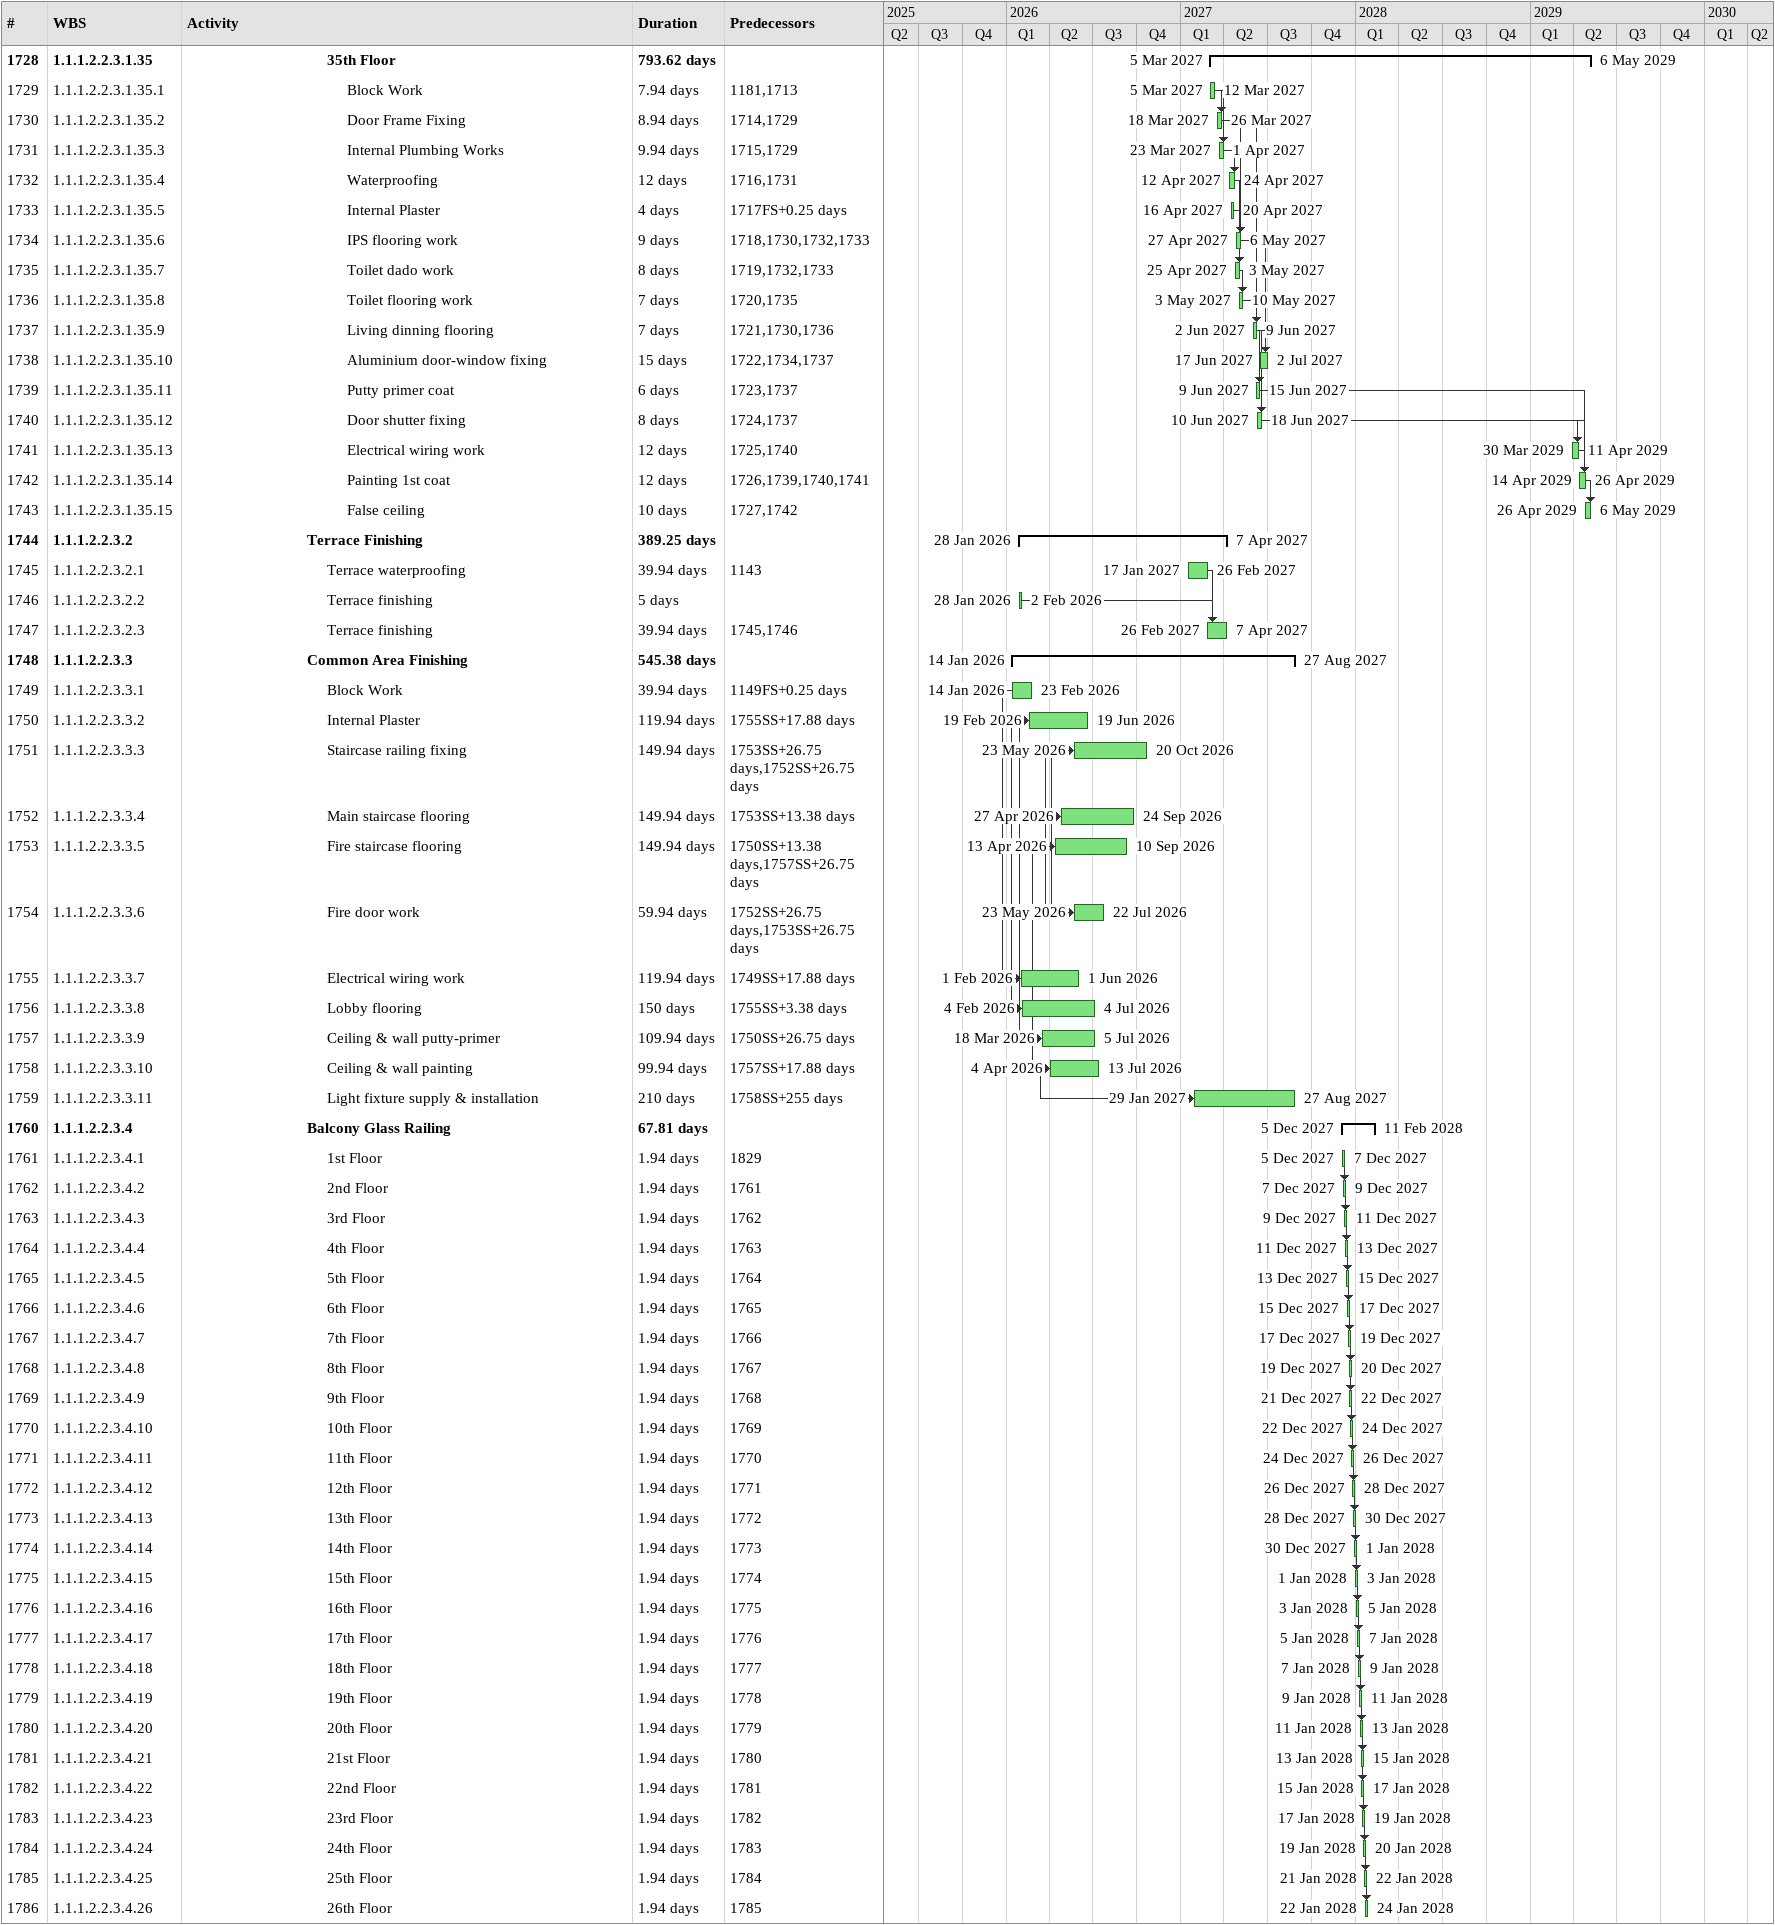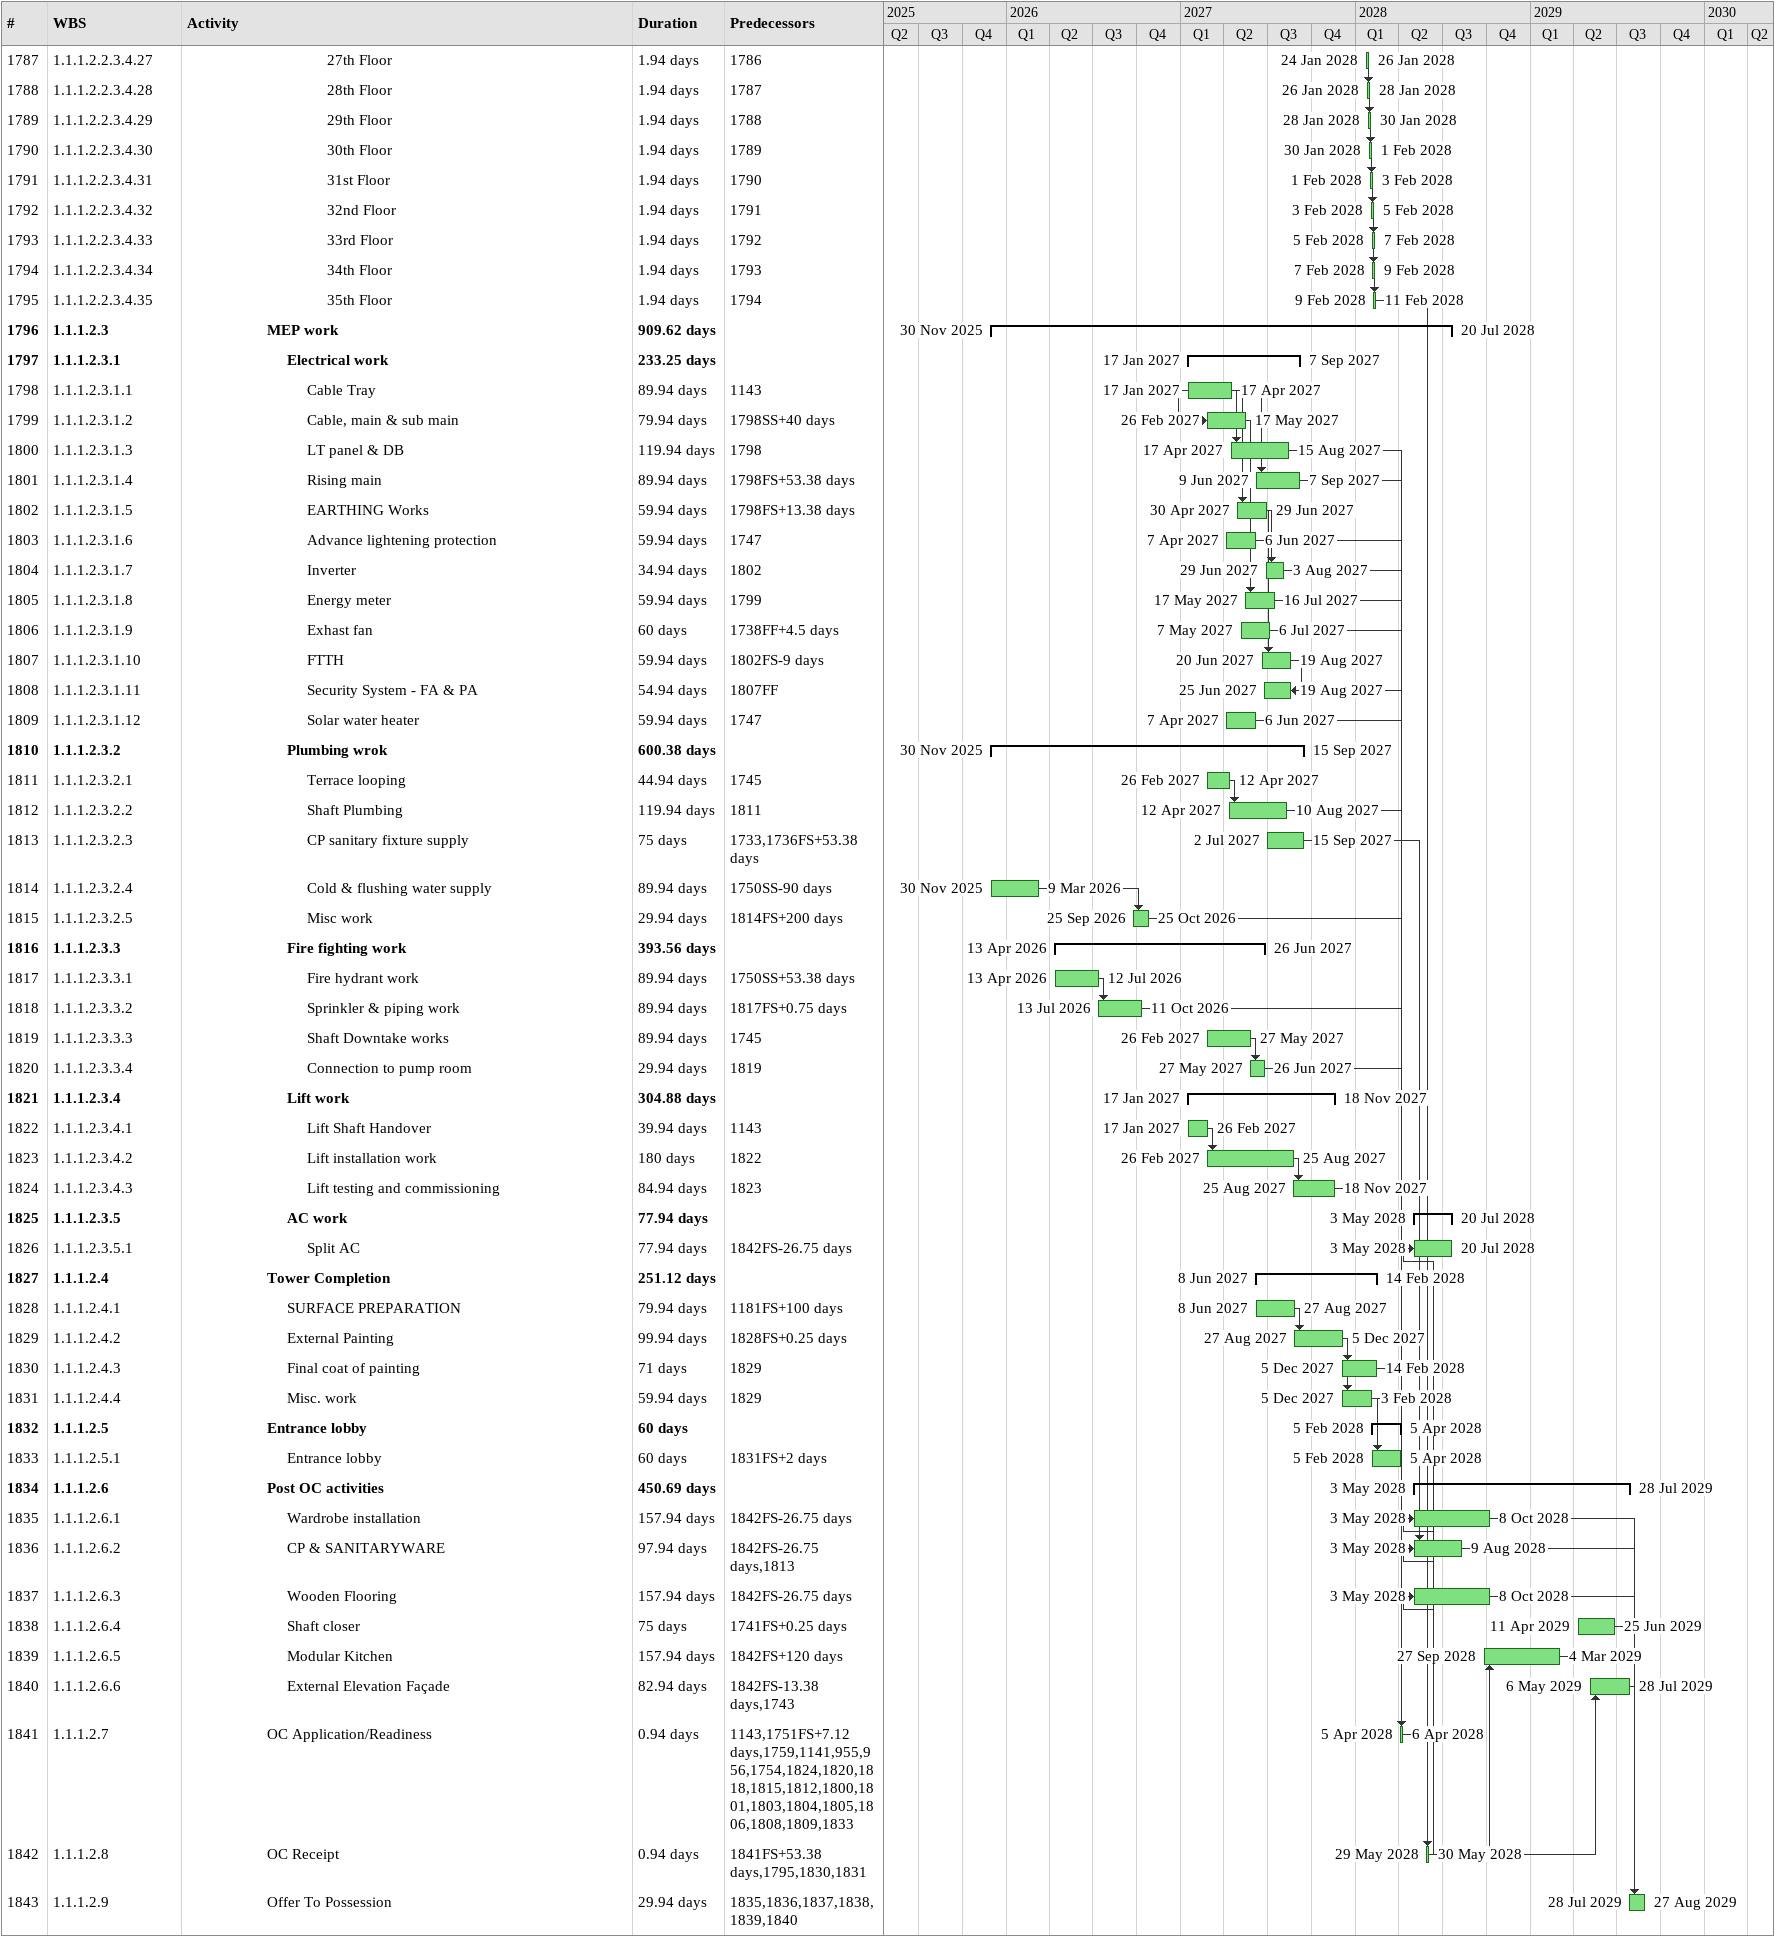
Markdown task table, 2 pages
| ID | WBS | Task | Duration | Start | Finish | Predecessors |
|---|---|---|---|---|---|---|
| 1728 | 1.1.1.2.2.3.1.35 | **35th Floor** | 793.62d | 2027-03-05 | 2029-05-06 |  |
| 1729 | 1.1.1.2.2.3.1.35.1 | Block Work | 7.94d | 2027-03-05 | 2027-03-12 | 1181, 1713 |
| 1730 | 1.1.1.2.2.3.1.35.2 | Door Frame Fixing | 8.94d | 2027-03-18 | 2027-03-26 | 1714, 1729 |
| 1731 | 1.1.1.2.2.3.1.35.3 | Internal Plumbing Works | 9.94d | 2027-03-23 | 2027-04-01 | 1715, 1729 |
| 1732 | 1.1.1.2.2.3.1.35.4 | Waterproofing | 12d | 2027-04-12 | 2027-04-24 | 1716, 1731 |
| 1733 | 1.1.1.2.2.3.1.35.5 | Internal Plaster | 4d | 2027-04-16 | 2027-04-20 | 1717FS+0.25d |
| 1734 | 1.1.1.2.2.3.1.35.6 | IPS flooring work | 9d | 2027-04-27 | 2027-05-06 | 1718, 1730, 1732, 1733 |
| 1735 | 1.1.1.2.2.3.1.35.7 | Toilet dado work | 8d | 2027-04-25 | 2027-05-03 | 1719, 1732, 1733 |
| 1736 | 1.1.1.2.2.3.1.35.8 | Toilet flooring work | 7d | 2027-05-03 | 2027-05-10 | 1720, 1735 |
| 1737 | 1.1.1.2.2.3.1.35.9 | Living dinning flooring | 7d | 2027-06-02 | 2027-06-09 | 1721, 1730, 1736 |
| 1738 | 1.1.1.2.2.3.1.35.10 | Aluminium door-window fixing | 15d | 2027-06-17 | 2027-07-02 | 1722, 1734, 1737 |
| 1739 | 1.1.1.2.2.3.1.35.11 | Putty primer coat | 6d | 2027-06-09 | 2027-06-15 | 1723, 1737 |
| 1740 | 1.1.1.2.2.3.1.35.12 | Door shutter fixing | 8d | 2027-06-10 | 2027-06-18 | 1724, 1737 |
| 1741 | 1.1.1.2.2.3.1.35.13 | Electrical wiring work | 12d | 2029-03-30 | 2029-04-11 | 1725, 1740 |
| 1742 | 1.1.1.2.2.3.1.35.14 | Painting 1st coat | 12d | 2029-04-14 | 2029-04-26 | 1726, 1739, 1740, 1741 |
| 1743 | 1.1.1.2.2.3.1.35.15 | False ceiling | 10d | 2029-04-26 | 2029-05-06 | 1727, 1742 |
| 1744 | 1.1.1.2.2.3.2 | **Terrace Finishing** | 389.25d | 2026-01-28 | 2027-04-07 |  |
| 1745 | 1.1.1.2.2.3.2.1 | Terrace waterproofing | 39.94d | 2027-01-17 | 2027-02-26 | 1143 |
| 1746 | 1.1.1.2.2.3.2.2 | Terrace finishing | 5d | 2026-01-28 | 2026-02-02 |  |
| 1747 | 1.1.1.2.2.3.2.3 | Terrace finishing | 39.94d | 2027-02-26 | 2027-04-07 | 1745, 1746 |
| 1748 | 1.1.1.2.2.3.3 | **Common Area Finishing** | 545.38d | 2026-01-14 | 2027-08-27 |  |
| 1749 | 1.1.1.2.2.3.3.1 | Block Work | 39.94d | 2026-01-14 | 2026-02-23 | 1149FS+0.25d |
| 1750 | 1.1.1.2.2.3.3.2 | Internal Plaster | 119.94d | 2026-02-19 | 2026-06-19 | 1755SS+17.88d |
| 1751 | 1.1.1.2.2.3.3.3 | Staircase railing fixing | 149.94d | 2026-05-23 | 2026-10-20 | 1753SS+26.75d, 1752SS+26.75d |
| 1752 | 1.1.1.2.2.3.3.4 | Main staircase flooring | 149.94d | 2026-04-27 | 2026-09-24 | 1753SS+13.38d |
| 1753 | 1.1.1.2.2.3.3.5 | Fire staircase flooring | 149.94d | 2026-04-13 | 2026-09-10 | 1750SS+13.38d, 1757SS+26.75d |
| 1754 | 1.1.1.2.2.3.3.6 | Fire door work | 59.94d | 2026-05-23 | 2026-07-22 | 1752SS+26.75d, 1753SS+26.75d |
| 1755 | 1.1.1.2.2.3.3.7 | Electrical wiring work | 119.94d | 2026-02-01 | 2026-06-01 | 1749SS+17.88d |
| 1756 | 1.1.1.2.2.3.3.8 | Lobby flooring | 150d | 2026-02-04 | 2026-07-04 | 1755SS+3.38d |
| 1757 | 1.1.1.2.2.3.3.9 | Ceiling & wall putty-primer | 109.94d | 2026-03-18 | 2026-07-05 | 1750SS+26.75d |
| 1758 | 1.1.1.2.2.3.3.10 | Ceiling & wall painting | 99.94d | 2026-04-04 | 2026-07-13 | 1757SS+17.88d |
| 1759 | 1.1.1.2.2.3.3.11 | Light fixture supply & installation | 210d | 2027-01-29 | 2027-08-27 | 1758SS+255d |
| 1760 | 1.1.1.2.2.3.4 | **Balcony Glass Railing** | 67.81d | 2027-12-05 | 2028-02-11 |  |
| 1761 | 1.1.1.2.2.3.4.1 | 1st Floor | 1.94d | 2027-12-05 | 2027-12-07 | 1829 |
| 1762 | 1.1.1.2.2.3.4.2 | 2nd Floor | 1.94d | 2027-12-07 | 2027-12-09 | 1761 |
| 1763 | 1.1.1.2.2.3.4.3 | 3rd Floor | 1.94d | 2027-12-09 | 2027-12-11 | 1762 |
| 1764 | 1.1.1.2.2.3.4.4 | 4th Floor | 1.94d | 2027-12-11 | 2027-12-13 | 1763 |
| 1765 | 1.1.1.2.2.3.4.5 | 5th Floor | 1.94d | 2027-12-13 | 2027-12-15 | 1764 |
| 1766 | 1.1.1.2.2.3.4.6 | 6th Floor | 1.94d | 2027-12-15 | 2027-12-17 | 1765 |
| 1767 | 1.1.1.2.2.3.4.7 | 7th Floor | 1.94d | 2027-12-17 | 2027-12-19 | 1766 |
| 1768 | 1.1.1.2.2.3.4.8 | 8th Floor | 1.94d | 2027-12-19 | 2027-12-20 | 1767 |
| 1769 | 1.1.1.2.2.3.4.9 | 9th Floor | 1.94d | 2027-12-21 | 2027-12-22 | 1768 |
| 1770 | 1.1.1.2.2.3.4.10 | 10th Floor | 1.94d | 2027-12-22 | 2027-12-24 | 1769 |
| 1771 | 1.1.1.2.2.3.4.11 | 11th Floor | 1.94d | 2027-12-24 | 2027-12-26 | 1770 |
| 1772 | 1.1.1.2.2.3.4.12 | 12th Floor | 1.94d | 2027-12-26 | 2027-12-28 | 1771 |
| 1773 | 1.1.1.2.2.3.4.13 | 13th Floor | 1.94d | 2027-12-28 | 2027-12-30 | 1772 |
| 1774 | 1.1.1.2.2.3.4.14 | 14th Floor | 1.94d | 2027-12-30 | 2028-01-01 | 1773 |
| 1775 | 1.1.1.2.2.3.4.15 | 15th Floor | 1.94d | 2028-01-01 | 2028-01-03 | 1774 |
| 1776 | 1.1.1.2.2.3.4.16 | 16th Floor | 1.94d | 2028-01-03 | 2028-01-05 | 1775 |
| 1777 | 1.1.1.2.2.3.4.17 | 17th Floor | 1.94d | 2028-01-05 | 2028-01-07 | 1776 |
| 1778 | 1.1.1.2.2.3.4.18 | 18th Floor | 1.94d | 2028-01-07 | 2028-01-09 | 1777 |
| 1779 | 1.1.1.2.2.3.4.19 | 19th Floor | 1.94d | 2028-01-09 | 2028-01-11 | 1778 |
| 1780 | 1.1.1.2.2.3.4.20 | 20th Floor | 1.94d | 2028-01-11 | 2028-01-13 | 1779 |
| 1781 | 1.1.1.2.2.3.4.21 | 21st Floor | 1.94d | 2028-01-13 | 2028-01-15 | 1780 |
| 1782 | 1.1.1.2.2.3.4.22 | 22nd Floor | 1.94d | 2028-01-15 | 2028-01-17 | 1781 |
| 1783 | 1.1.1.2.2.3.4.23 | 23rd Floor | 1.94d | 2028-01-17 | 2028-01-19 | 1782 |
| 1784 | 1.1.1.2.2.3.4.24 | 24th Floor | 1.94d | 2028-01-19 | 2028-01-20 | 1783 |
| 1785 | 1.1.1.2.2.3.4.25 | 25th Floor | 1.94d | 2028-01-21 | 2028-01-22 | 1784 |
| 1786 | 1.1.1.2.2.3.4.26 | 26th Floor | 1.94d | 2028-01-22 | 2028-01-24 | 1785 |
| 1787 | 1.1.1.2.2.3.4.27 | 27th Floor | 1.94d | 2028-01-24 | 2028-01-26 | 1786 |
| 1788 | 1.1.1.2.2.3.4.28 | 28th Floor | 1.94d | 2028-01-26 | 2028-01-28 | 1787 |
| 1789 | 1.1.1.2.2.3.4.29 | 29th Floor | 1.94d | 2028-01-28 | 2028-01-30 | 1788 |
| 1790 | 1.1.1.2.2.3.4.30 | 30th Floor | 1.94d | 2028-01-30 | 2028-02-01 | 1789 |
| 1791 | 1.1.1.2.2.3.4.31 | 31st Floor | 1.94d | 2028-02-01 | 2028-02-03 | 1790 |
| 1792 | 1.1.1.2.2.3.4.32 | 32nd Floor | 1.94d | 2028-02-03 | 2028-02-05 | 1791 |
| 1793 | 1.1.1.2.2.3.4.33 | 33rd Floor | 1.94d | 2028-02-05 | 2028-02-07 | 1792 |
| 1794 | 1.1.1.2.2.3.4.34 | 34th Floor | 1.94d | 2028-02-07 | 2028-02-09 | 1793 |
| 1795 | 1.1.1.2.2.3.4.35 | 35th Floor | 1.94d | 2028-02-09 | 2028-02-11 | 1794 |
| 1796 | 1.1.1.2.3 | **MEP work** | 909.62d | 2025-11-30 | 2028-07-20 |  |
| 1797 | 1.1.1.2.3.1 | **Electrical work** | 233.25d | 2027-01-17 | 2027-09-07 |  |
| 1798 | 1.1.1.2.3.1.1 | Cable Tray | 89.94d | 2027-01-17 | 2027-04-17 | 1143 |
| 1799 | 1.1.1.2.3.1.2 | Cable, main & sub main | 79.94d | 2027-02-26 | 2027-05-17 | 1798SS+40d |
| 1800 | 1.1.1.2.3.1.3 | LT panel & DB | 119.94d | 2027-04-17 | 2027-08-15 | 1798 |
| 1801 | 1.1.1.2.3.1.4 | Rising main | 89.94d | 2027-06-09 | 2027-09-07 | 1798FS+53.38d |
| 1802 | 1.1.1.2.3.1.5 | EARTHING Works | 59.94d | 2027-04-30 | 2027-06-29 | 1798FS+13.38d |
| 1803 | 1.1.1.2.3.1.6 | Advance lightening protection | 59.94d | 2027-04-07 | 2027-06-06 | 1747 |
| 1804 | 1.1.1.2.3.1.7 | Inverter | 34.94d | 2027-06-29 | 2027-08-03 | 1802 |
| 1805 | 1.1.1.2.3.1.8 | Energy meter | 59.94d | 2027-05-17 | 2027-07-16 | 1799 |
| 1806 | 1.1.1.2.3.1.9 | Exhast fan | 60d | 2027-05-07 | 2027-07-06 | 1738FF+4.5d |
| 1807 | 1.1.1.2.3.1.10 | FTTH | 59.94d | 2027-06-20 | 2027-08-19 | 1802FS-9d |
| 1808 | 1.1.1.2.3.1.11 | Security System - FA & PA | 54.94d | 2027-06-25 | 2027-08-19 | 1807FF |
| 1809 | 1.1.1.2.3.1.12 | Solar water heater | 59.94d | 2027-04-07 | 2027-06-06 | 1747 |
| 1810 | 1.1.1.2.3.2 | **Plumbing wrok** | 600.38d | 2025-11-30 | 2027-09-15 |  |
| 1811 | 1.1.1.2.3.2.1 | Terrace looping | 44.94d | 2027-02-26 | 2027-04-12 | 1745 |
| 1812 | 1.1.1.2.3.2.2 | Shaft Plumbing | 119.94d | 2027-04-12 | 2027-08-10 | 1811 |
| 1813 | 1.1.1.2.3.2.3 | CP sanitary fixture supply | 75d | 2027-07-02 | 2027-09-15 | 1733, 1736FS+53.38d |
| 1814 | 1.1.1.2.3.2.4 | Cold & flushing water supply | 89.94d | 2025-11-30 | 2026-03-09 | 1750SS-90d |
| 1815 | 1.1.1.2.3.2.5 | Misc work | 29.94d | 2026-09-25 | 2026-10-25 | 1814FS+200d |
| 1816 | 1.1.1.2.3.3 | **Fire fighting work** | 393.56d | 2026-04-13 | 2027-06-26 |  |
| 1817 | 1.1.1.2.3.3.1 | Fire hydrant work | 89.94d | 2026-04-13 | 2026-07-12 | 1750SS+53.38d |
| 1818 | 1.1.1.2.3.3.2 | Sprinkler & piping work | 89.94d | 2026-07-13 | 2026-10-11 | 1817FS+0.75d |
| 1819 | 1.1.1.2.3.3.3 | Shaft Downtake works | 89.94d | 2027-02-26 | 2027-05-27 | 1745 |
| 1820 | 1.1.1.2.3.3.4 | Connection to pump room | 29.94d | 2027-05-27 | 2027-06-26 | 1819 |
| 1821 | 1.1.1.2.3.4 | **Lift work** | 304.88d | 2027-01-17 | 2027-11-18 |  |
| 1822 | 1.1.1.2.3.4.1 | Lift Shaft Handover | 39.94d | 2027-01-17 | 2027-02-26 | 1143 |
| 1823 | 1.1.1.2.3.4.2 | Lift installation work | 180d | 2027-02-26 | 2027-08-25 | 1822 |
| 1824 | 1.1.1.2.3.4.3 | Lift testing and commissioning | 84.94d | 2027-08-25 | 2027-11-18 | 1823 |
| 1825 | 1.1.1.2.3.5 | **AC work** | 77.94d | 2028-05-03 | 2028-07-20 |  |
| 1826 | 1.1.1.2.3.5.1 | Split AC | 77.94d | 2028-05-03 | 2028-07-20 | 1842FS-26.75d |
| 1827 | 1.1.1.2.4 | **Tower Completion** | 251.12d | 2027-06-08 | 2028-02-14 |  |
| 1828 | 1.1.1.2.4.1 | SURFACE PREPARATION | 79.94d | 2027-06-08 | 2027-08-27 | 1181FS+100d |
| 1829 | 1.1.1.2.4.2 | External Painting | 99.94d | 2027-08-27 | 2027-12-05 | 1828FS+0.25d |
| 1830 | 1.1.1.2.4.3 | Final coat of painting | 71d | 2027-12-05 | 2028-02-14 | 1829 |
| 1831 | 1.1.1.2.4.4 | Misc. work | 59.94d | 2027-12-05 | 2028-02-03 | 1829 |
| 1832 | 1.1.1.2.5 | **Entrance lobby** | 60d | 2028-02-05 | 2028-04-05 |  |
| 1833 | 1.1.1.2.5.1 | Entrance lobby | 60d | 2028-02-05 | 2028-04-05 | 1831FS+2d |
| 1834 | 1.1.1.2.6 | **Post OC activities** | 450.69d | 2028-05-03 | 2029-07-28 |  |
| 1835 | 1.1.1.2.6.1 | Wardrobe installation | 157.94d | 2028-05-03 | 2028-10-08 | 1842FS-26.75d |
| 1836 | 1.1.1.2.6.2 | CP & SANITARYWARE | 97.94d | 2028-05-03 | 2028-08-09 | 1842FS-26.75d, 1813 |
| 1837 | 1.1.1.2.6.3 | Wooden Flooring | 157.94d | 2028-05-03 | 2028-10-08 | 1842FS-26.75d |
| 1838 | 1.1.1.2.6.4 | Shaft closer | 75d | 2029-04-11 | 2029-06-25 | 1741FS+0.25d |
| 1839 | 1.1.1.2.6.5 | Modular Kitchen | 157.94d | 2028-09-27 | 2029-03-04 | 1842FS+120d |
| 1840 | 1.1.1.2.6.6 | External Elevation Façade | 82.94d | 2029-05-06 | 2029-07-28 | 1842FS-13.38d, 1743 |
| 1841 | 1.1.1.2.7 | OC Application/Readiness | 0.94d | 2028-04-05 | 2028-04-06 | 1143, 1751FS+7.12d, 1759, 1141, 955, 956, 1754, 1824, 1820, 1818, 1815, 1812, 1800, 1801, 1803, 1804, 1805, 1806, 1808, 1809, 1833 |
| 1842 | 1.1.1.2.8 | OC Receipt | 0.94d | 2028-05-29 | 2028-05-30 | 1841FS+53.38d, 1795, 1830, 1831 |
| 1843 | 1.1.1.2.9 | Offer To Possession | 29.94d | 2029-07-28 | 2029-08-27 | 1835, 1836, 1837, 1838, 1839, 1840 |
